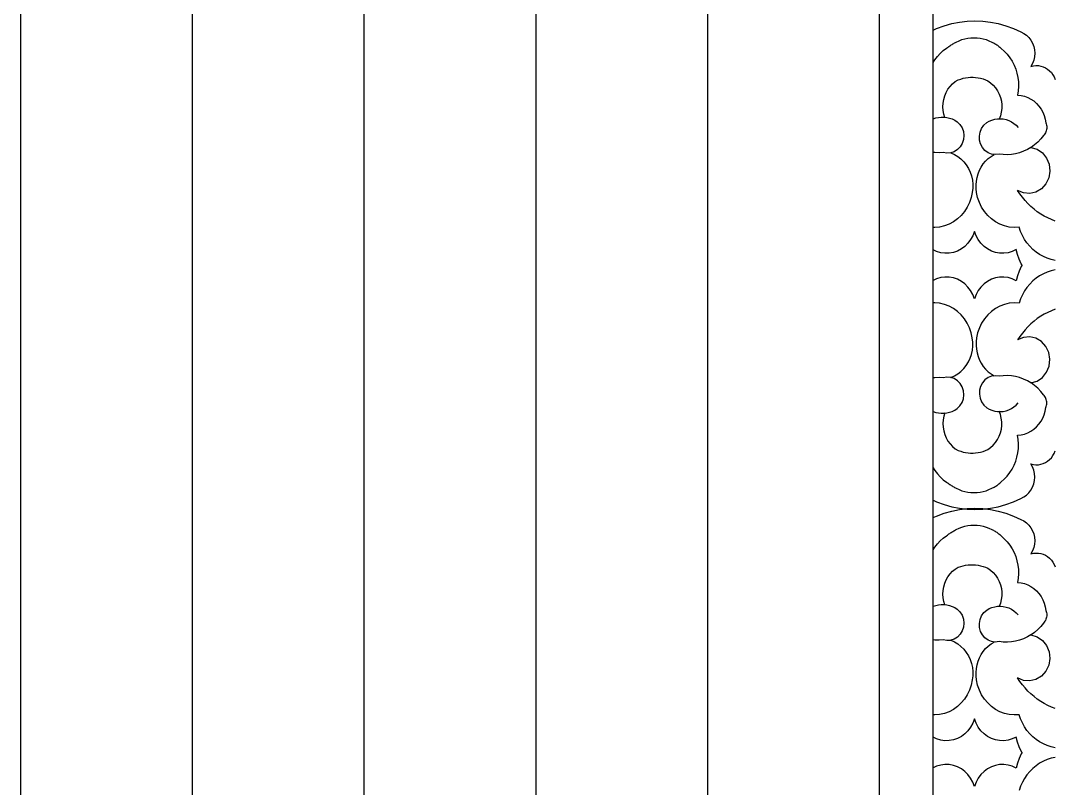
# Model space of a CAD drawing. Extents: x 1188826 to 1909461, y 608442 to 1651179.
# Drawn here: x 1668384 to 1668986, y 1031386 to 1031833 of the extents above; entities that cross this region are included whole.
import ezdxf

# ---------------------------------------------------------------- set-up
doc = ezdxf.new("R2010")
doc.units = 0
doc.header["$LTSCALE"] = 1000
doc.header["$MEASUREMENT"] = 0
doc.layers.add('立面线', color=40, linetype='Continuous')

msp = doc.modelspace()

# ---------------------------------------------------------------- linework, layer by layer
at = {"layer": '立面线'}
for p, q in [((1668914.97, 1028443.42), (1668914.97, 1032543.42)), ((1668883.75, 1028413.42), (1668883.75, 1032513.42)), ((1668783.73, 1028413.42), (1668783.73, 1032413.43)), ((1668683.7, 1028413.42), (1668683.7, 1032313.43)), ((1668583.65, 1028413.42), (1668583.65, 1032213.43)), ((1668483.68, 1028413.42), (1668483.65, 1032113.42)), ((1668383.59, 1028413.42), (1668383.59, 1032013.42)), ((1668383.68, 1028413.42), (1668383.68, 1032013.42)), ((1668921.34, 1031829.62), (1668925.78, 1031830.88)), ((1668925.78, 1031830.88), (1668930.26, 1031831.79)), ((1668930.26, 1031831.79), (1668934.77, 1031832.34)), ((1668934.77, 1031832.34), (1668939.3, 1031832.52)), ((1668939.3, 1031832.52), (1668943.83, 1031832.34)), ((1668943.83, 1031832.34), (1668948.35, 1031831.79)), ((1668948.35, 1031831.79), (1668952.83, 1031830.88)), ((1668952.83, 1031830.88), (1668957.27, 1031829.62)), ((1668914.97, 1031827.08), (1668916.96, 1031827.99)), ((1668916.96, 1031827.99), (1668921.34, 1031829.62)), ((1668957.27, 1031829.62), (1668961.65, 1031827.99)), ((1668961.65, 1031827.99), (1668965.95, 1031826.02)), ((1668965.95, 1031826.06), (1668967.65, 1031825.22)), ((1668967.65, 1031825.22), (1668969.22, 1031824.12)), ((1668969.22, 1031824.12), (1668970.62, 1031822.77)), ((1668924.56, 1031817.88), (1668925.02, 1031818.19)), ((1668925.02, 1031818.19), (1668925.48, 1031818.5)), ((1668925.48, 1031818.5), (1668925.95, 1031818.79)), ((1668925.95, 1031818.79), (1668926.43, 1031819.08)), ((1668926.43, 1031819.08), (1668926.9, 1031819.36)), ((1668926.9, 1031819.36), (1668927.39, 1031819.63)), ((1668927.39, 1031819.63), (1668927.87, 1031819.89)), ((1668927.87, 1031819.89), (1668928.36, 1031820.14)), ((1668928.36, 1031820.14), (1668929.99, 1031820.91)), ((1668929.99, 1031820.91), (1668931.67, 1031821.55)), ((1668931.67, 1031821.55), (1668933.39, 1031822.05)), ((1668933.39, 1031822.05), (1668935.14, 1031822.4)), ((1668935.14, 1031822.4), (1668936.91, 1031822.62)), ((1668936.91, 1031822.62), (1668938.69, 1031822.69)), ((1668938.69, 1031822.69), (1668940.47, 1031822.62)), ((1668940.47, 1031822.62), (1668942.24, 1031822.4)), ((1668942.24, 1031822.4), (1668943.99, 1031822.05)), ((1668943.99, 1031822.05), (1668945.71, 1031821.55)), ((1668945.71, 1031821.55), (1668947.39, 1031820.91)), ((1668947.39, 1031820.91), (1668949.02, 1031820.14)), ((1668949.02, 1031820.14), (1668949.52, 1031819.92)), ((1668949.52, 1031819.92), (1668950.02, 1031819.69)), ((1668950.02, 1031819.69), (1668950.51, 1031819.44)), ((1668950.51, 1031819.44), (1668950.99, 1031819.17)), ((1668950.99, 1031819.17), (1668951.46, 1031818.88)), ((1668951.46, 1031818.88), (1668951.92, 1031818.57)), ((1668951.92, 1031818.57), (1668952.37, 1031818.25)), ((1668952.37, 1031818.25), (1668952.81, 1031817.92)), ((1668952.81, 1031817.92), (1668953.25, 1031817.56)), ((1668970.62, 1031822.77), (1668971.81, 1031821.21)), ((1668971.81, 1031821.21), (1668972.77, 1031819.47)), ((1668972.77, 1031819.47), (1668973.47, 1031817.59)), ((1668917.4, 1031811.79), (1668919.04, 1031813.57)), ((1668919.04, 1031813.57), (1668920.84, 1031815.16)), ((1668920.84, 1031815.16), (1668922.78, 1031816.55)), ((1668922.78, 1031816.55), (1668923.21, 1031816.89)), ((1668923.21, 1031816.89), (1668923.66, 1031817.23)), ((1668923.66, 1031817.23), (1668924.11, 1031817.56)), ((1668924.11, 1031817.56), (1668924.56, 1031817.88)), ((1668953.25, 1031817.56), (1668953.67, 1031817.2)), ((1668953.67, 1031817.2), (1668954.08, 1031816.81)), ((1668954.08, 1031816.81), (1668954.47, 1031816.42)), ((1668954.47, 1031816.42), (1668956.32, 1031814.8)), ((1668956.32, 1031814.8), (1668958.01, 1031813.01)), ((1668958.01, 1031813.01), (1668959.53, 1031811.05)), ((1668973.47, 1031817.59), (1668973.9, 1031815.63)), ((1668973.9, 1031815.63), (1668974.06, 1031813.61)), ((1668974.06, 1031813.61), (1668973.93, 1031811.59)), ((1668914.97, 1031808.27), (1668915.93, 1031809.85)), ((1668915.93, 1031809.85), (1668917.4, 1031811.79)), ((1668959.53, 1031811.05), (1668960.88, 1031808.95)), ((1668960.88, 1031808.95), (1668962.04, 1031806.71)), ((1668962.04, 1031806.71), (1668962.99, 1031804.37)), ((1668972.83, 1031807.74), (1668971.9, 1031805.99)), ((1668971.9, 1031805.99), (1668973.31, 1031806.31)), ((1668973.52, 1031809.62), (1668972.83, 1031807.74)), ((1668973.31, 1031806.31), (1668974.74, 1031806.45)), ((1668973.93, 1031811.59), (1668973.52, 1031809.62)), ((1668974.74, 1031806.45), (1668976.19, 1031806.4)), ((1668976.19, 1031806.4), (1668977.61, 1031806.16)), ((1668977.61, 1031806.16), (1668979, 1031805.73)), ((1668962.99, 1031804.37), (1668963.74, 1031801.94)), ((1668963.74, 1031801.94), (1668964.26, 1031799.44)), ((1668979, 1031805.73), (1668980.33, 1031805.12)), ((1668980.33, 1031805.12), (1668981.58, 1031804.35)), ((1668981.58, 1031804.35), (1668982.73, 1031803.42)), ((1668982.73, 1031803.42), (1668983.77, 1031802.34)), ((1668983.77, 1031802.34), (1668984.68, 1031801.13)), ((1668984.68, 1031801.13), (1668985.45, 1031799.81)), ((1668923.55, 1031792.62), (1668924.8, 1031794.3)), ((1668924.8, 1031794.3), (1668926.24, 1031795.8)), ((1668926.24, 1031795.8), (1668927.84, 1031797.09)), ((1668927.84, 1031797.09), (1668929.58, 1031798.15)), ((1668929.58, 1031798.15), (1668930.97, 1031798.63)), ((1668930.97, 1031798.63), (1668932.39, 1031799.03)), ((1668932.39, 1031799.03), (1668933.83, 1031799.32)), ((1668933.83, 1031799.32), (1668935.28, 1031799.52)), ((1668935.28, 1031799.52), (1668936.74, 1031799.62)), ((1668936.74, 1031799.62), (1668938.21, 1031799.63)), ((1668938.21, 1031799.63), (1668939.67, 1031799.54)), ((1668939.67, 1031799.54), (1668941.12, 1031799.35)), ((1668941.12, 1031799.35), (1668942.56, 1031799.06)), ((1668942.56, 1031799.06), (1668943.98, 1031798.68)), ((1668943.98, 1031798.68), (1668945.38, 1031798.21)), ((1668945.38, 1031798.21), (1668946.74, 1031797.64)), ((1668946.74, 1031797.64), (1668948.42, 1031796.47)), ((1668948.42, 1031796.47), (1668949.96, 1031795.09)), ((1668949.96, 1031795.09), (1668951.32, 1031793.51)), ((1668964.26, 1031799.44), (1668964.57, 1031796.91)), ((1668964.65, 1031794.35), (1668964.51, 1031791.79)), ((1668964.57, 1031796.91), (1668964.65, 1031794.35)), ((1668985.45, 1031799.81), (1668986.06, 1031798.41)), ((1668921.08, 1031786.77), (1668921.67, 1031788.83)), ((1668921.67, 1031788.83), (1668922.5, 1031790.79)), ((1668922.5, 1031790.79), (1668923.55, 1031792.62)), ((1668951.32, 1031793.51), (1668952.48, 1031791.76)), ((1668952.48, 1031791.76), (1668953.44, 1031789.87)), ((1668953.44, 1031789.87), (1668954.16, 1031787.86)), ((1668954.16, 1031787.86), (1668954.65, 1031785.77)), ((1668964.51, 1031791.79), (1668964.14, 1031789.27)), ((1668964.14, 1031789.27), (1668966.15, 1031789.07)), ((1668966.15, 1031789.07), (1668968.12, 1031788.62)), ((1668968.12, 1031788.62), (1668970.04, 1031787.92)), ((1668970.04, 1031787.92), (1668971.86, 1031786.98)), ((1668920.62, 1031782.5), (1668920.73, 1031784.65)), ((1668920.77, 1031780.35), (1668920.62, 1031782.5)), ((1668920.73, 1031784.65), (1668921.08, 1031786.77)), ((1668954.65, 1031785.77), (1668954.89, 1031783.63)), ((1668954.89, 1031783.63), (1668954.89, 1031781.48)), ((1668971.86, 1031786.98), (1668973.56, 1031785.82)), ((1668973.56, 1031785.82), (1668975.13, 1031784.44)), ((1668975.13, 1031784.44), (1668976.54, 1031782.88)), ((1668976.54, 1031782.88), (1668977.77, 1031781.15)), ((1668914.97, 1031775.44), (1668916.44, 1031775.94)), ((1668916.44, 1031775.94), (1668918.04, 1031776.3)), ((1668918.04, 1031776.3), (1668919.66, 1031776.47)), ((1668919.66, 1031776.47), (1668921.29, 1031776.46)), ((1668921.17, 1031778.24), (1668920.77, 1031780.35)), ((1668921.81, 1031776.19), (1668921.17, 1031778.24)), ((1668921.29, 1031776.46), (1668922.91, 1031776.27)), ((1668922.91, 1031776.27), (1668924.5, 1031775.9)), ((1668924.5, 1031775.9), (1668926.05, 1031775.36)), ((1668954.12, 1031777.26), (1668953.38, 1031775.25)), ((1668954.63, 1031779.34), (1668954.12, 1031777.26)), ((1668954.89, 1031781.48), (1668954.63, 1031779.34)), ((1668977.77, 1031781.15), (1668978.8, 1031779.28)), ((1668978.8, 1031779.28), (1668979.61, 1031777.29)), ((1668979.61, 1031777.29), (1668980.21, 1031775.21)), ((1668926.05, 1031775.36), (1668927.54, 1031774.65)), ((1668927.54, 1031774.65), (1668928.96, 1031773.77)), ((1668928.96, 1031773.77), (1668930.56, 1031772.18)), ((1668930.56, 1031772.18), (1668931.78, 1031770.22)), ((1668931.78, 1031770.22), (1668932.55, 1031768.02)), ((1668942.24, 1031767.73), (1668943.12, 1031769.89)), ((1668943.12, 1031769.89), (1668944.44, 1031771.76)), ((1668944.44, 1031771.76), (1668946.12, 1031773.26)), ((1668946.12, 1031773.26), (1668947.6, 1031774.1)), ((1668947.6, 1031774.1), (1668949.17, 1031774.75)), ((1668949.17, 1031774.75), (1668950.79, 1031775.21)), ((1668950.79, 1031775.21), (1668952.44, 1031775.46)), ((1668952.44, 1031775.46), (1668954.12, 1031775.51)), ((1668954.12, 1031775.51), (1668955.79, 1031775.36)), ((1668955.79, 1031775.36), (1668957.43, 1031775)), ((1668957.43, 1031775), (1668959.02, 1031774.45)), ((1668959.02, 1031774.45), (1668960.55, 1031773.7)), ((1668960.55, 1031773.7), (1668961.99, 1031772.77)), ((1668961.99, 1031772.77), (1668963.32, 1031771.67)), ((1668963.32, 1031771.67), (1668964.52, 1031770.42)), ((1668980.21, 1031775.21), (1668980.57, 1031773.06)), ((1668980.57, 1031773.06), (1668980.79, 1031772.44)), ((1668980.79, 1031772.44), (1668980.95, 1031771.79)), ((1668980.95, 1031771.79), (1668981.06, 1031771.13)), ((1668981.07, 1031769.8), (1668980.98, 1031769.14)), ((1668981.06, 1031771.13), (1668981.09, 1031770.47)), ((1668981.09, 1031770.47), (1668981.07, 1031769.8)), ((1668932.55, 1031768.02), (1668932.83, 1031765.69)), ((1668932.83, 1031765.69), (1668932.6, 1031763.35)), ((1668941.84, 1031765.42), (1668942.24, 1031767.73)), ((1668941.95, 1031763.07), (1668941.84, 1031765.42)), ((1668977.63, 1031763.7), (1668975.87, 1031761.9)), ((1668979.23, 1031765.66), (1668977.63, 1031763.7)), ((1668979.66, 1031766.15), (1668979.23, 1031765.66)), ((1668980.03, 1031766.68), (1668979.66, 1031766.15)), ((1668980.35, 1031767.25), (1668980.03, 1031766.68)), ((1668980.62, 1031767.86), (1668980.35, 1031767.25)), ((1668980.83, 1031768.49), (1668980.62, 1031767.86)), ((1668980.98, 1031769.14), (1668980.83, 1031768.49)), ((1668930.7, 1031759.14), (1668929.13, 1031757.51)), ((1668931.87, 1031761.13), (1668930.7, 1031759.14)), ((1668932.6, 1031763.35), (1668931.87, 1031761.13)), ((1668942.56, 1031760.81), (1668941.95, 1031763.07)), ((1668943.63, 1031758.76), (1668942.56, 1031760.81)), ((1668945.12, 1031757.03), (1668943.63, 1031758.76)), ((1668971.87, 1031758.77), (1668969.83, 1031757.57)), ((1668971.95, 1031758.83), (1668971.87, 1031758.77)), ((1668971.87, 1031758.77), (1668975.42, 1031757.73)), ((1668973.97, 1031760.27), (1668971.95, 1031758.83)), ((1668975.87, 1031761.9), (1668973.97, 1031760.27)), ((1668975.42, 1031757.73), (1668978.53, 1031755.61)), ((1668916, 1031755.76), (1668914.97, 1031755.9)), ((1668918.42, 1031755.68), (1668916, 1031755.76)), ((1668920.84, 1031755.82), (1668918.42, 1031755.68)), ((1668922.99, 1031755.44), (1668920.84, 1031755.82)), ((1668925.17, 1031755.61), (1668922.99, 1031755.44)), ((1668925.26, 1031755.62), (1668925.17, 1031755.61)), ((1668927.25, 1031756.31), (1668925.26, 1031755.62)), ((1668925.26, 1031755.62), (1668927.33, 1031754.7)), ((1668929.13, 1031757.51), (1668927.25, 1031756.31)), ((1668927.33, 1031754.7), (1668929.29, 1031753.52)), ((1668929.29, 1031753.52), (1668931.11, 1031752.09)), ((1668931.11, 1031752.09), (1668932.76, 1031750.45)), ((1668946.93, 1031755.72), (1668945.12, 1031757.03)), ((1668945.51, 1031750.8), (1668947.03, 1031752.27)), ((1668948.97, 1031754.9), (1668946.93, 1031755.72)), ((1668947.03, 1031752.27), (1668948.7, 1031753.55)), ((1668948.7, 1031753.55), (1668950.48, 1031754.63)), ((1668951.14, 1031754.6), (1668948.97, 1031754.9)), ((1668953.31, 1031754.85), (1668951.14, 1031754.6)), ((1668955.71, 1031754.57), (1668953.31, 1031754.85)), ((1668958.14, 1031754.51), (1668955.71, 1031754.57)), ((1668960.56, 1031754.68), (1668958.14, 1031754.51)), ((1668962.95, 1031755.07), (1668960.56, 1031754.68)), ((1668965.31, 1031755.69), (1668962.95, 1031755.07)), ((1668967.61, 1031756.53), (1668965.31, 1031755.69)), ((1668969.83, 1031757.57), (1668967.61, 1031756.53)), ((1668978.53, 1031755.61), (1668980.94, 1031752.6)), ((1668980.94, 1031752.6), (1668982.43, 1031748.97)), ((1668932.76, 1031750.45), (1668934.21, 1031748.61)), ((1668934.21, 1031748.61), (1668935.46, 1031746.59)), ((1668935.46, 1031746.59), (1668936.47, 1031744.43)), ((1668941.92, 1031745.46), (1668942.93, 1031747.38)), ((1668942.93, 1031747.38), (1668944.13, 1031749.16)), ((1668944.13, 1031749.16), (1668945.51, 1031750.8)), ((1668982.43, 1031748.97), (1668982.87, 1031745.03)), ((1668936.47, 1031744.43), (1668937.24, 1031742.16)), ((1668937.24, 1031742.16), (1668937.76, 1031739.8)), ((1668937.76, 1031739.8), (1668938.02, 1031737.39)), ((1668940.09, 1031739.16), (1668940.49, 1031741.33)), ((1668940.49, 1031741.33), (1668941.1, 1031743.44)), ((1668941.1, 1031743.44), (1668941.92, 1031745.46)), ((1668982.22, 1031741.12), (1668980.55, 1031737.58)), ((1668982.87, 1031745.03), (1668982.22, 1031741.12)), ((1668938.01, 1031734.97), (1668937.73, 1031732.57)), ((1668938.02, 1031737.39), (1668938.01, 1031734.97)), ((1668939.91, 1031736.97), (1668940.09, 1031739.16)), ((1668939.95, 1031734.76), (1668939.91, 1031736.97)), ((1668940.21, 1031732.57), (1668939.95, 1031734.76)), ((1668965.44, 1031731.72), (1668964.09, 1031733.78)), ((1668967.51, 1031732.3), (1668964.09, 1031733.78)), ((1668977.99, 1031734.72), (1668974.78, 1031732.79)), ((1668980.55, 1031737.58), (1668977.99, 1031734.72)), ((1668937.09, 1031729.57), (1668936.11, 1031726.68)), ((1668937.73, 1031732.57), (1668937.09, 1031729.57)), ((1668940.85, 1031729.57), (1668940.21, 1031732.57)), ((1668941.84, 1031726.68), (1668940.85, 1031729.57)), ((1668966.89, 1031729.75), (1668965.44, 1031731.72)), ((1668968.45, 1031727.86), (1668966.89, 1031729.75)), ((1668971.18, 1031731.96), (1668967.51, 1031732.3)), ((1668970.1, 1031726.08), (1668968.45, 1031727.86)), ((1668974.78, 1031732.79), (1668971.18, 1031731.96)), ((1668934.79, 1031723.96), (1668933.17, 1031721.43)), ((1668936.11, 1031726.68), (1668934.79, 1031723.96)), ((1668943.15, 1031723.96), (1668941.84, 1031726.68)), ((1668944.77, 1031721.43), (1668943.15, 1031723.96)), ((1668971.84, 1031724.39), (1668970.1, 1031726.08)), ((1668973.67, 1031722.82), (1668971.84, 1031724.39)), ((1668975.57, 1031721.36), (1668973.67, 1031722.82)), ((1668929.11, 1031717.12), (1668926.73, 1031715.42)), ((1668931.26, 1031719.14), (1668929.11, 1031717.12)), ((1668933.17, 1031721.43), (1668931.26, 1031719.14)), ((1668946.68, 1031719.14), (1668944.77, 1031721.43)), ((1668948.83, 1031717.12), (1668946.68, 1031719.14)), ((1668951.21, 1031715.42), (1668948.83, 1031717.12)), ((1668977.55, 1031720.01), (1668975.57, 1031721.36)), ((1668979.59, 1031718.79), (1668977.55, 1031720.01)), ((1668981.7, 1031717.69), (1668979.59, 1031718.79)), ((1668983.86, 1031716.73), (1668981.7, 1031717.69)), ((1668986.06, 1031715.89), (1668983.86, 1031716.73)), ((1668915.86, 1031712.14), (1668914.97, 1031712.19)), ((1668918.7, 1031712.4), (1668915.86, 1031712.14)), ((1668921.49, 1031713.04), (1668918.7, 1031712.4)), ((1668924.18, 1031714.05), (1668921.49, 1031713.04)), ((1668926.73, 1031715.42), (1668924.18, 1031714.05)), ((1668938.97, 1031709.85), (1668938.03, 1031707.37)), ((1668939.91, 1031707.37), (1668938.97, 1031709.85)), ((1668953.76, 1031714.05), (1668951.21, 1031715.42)), ((1668956.45, 1031713.04), (1668953.76, 1031714.05)), ((1668959.24, 1031712.4), (1668956.45, 1031713.04)), ((1668962.09, 1031712.14), (1668959.24, 1031712.4)), ((1668964.93, 1031712.28), (1668962.09, 1031712.14)), ((1668965.8, 1031709.83), (1668964.93, 1031712.28)), ((1668966.87, 1031707.49), (1668965.8, 1031709.83)), ((1668936.77, 1031705.07), (1668935.22, 1031702.98)), ((1668938.03, 1031707.37), (1668936.77, 1031705.07)), ((1668941.17, 1031705.07), (1668939.91, 1031707.37)), ((1668942.73, 1031702.98), (1668941.17, 1031705.07)), ((1668968.13, 1031705.25), (1668966.87, 1031707.49)), ((1668969.58, 1031703.16), (1668968.13, 1031705.25)), ((1668916.97, 1031698.18), (1668914.97, 1031699.13)), ((1668919.36, 1031697.46), (1668916.97, 1031698.18)), ((1668921.82, 1031697.13), (1668919.36, 1031697.46)), ((1668926.76, 1031697.63), (1668924.31, 1031697.19)), ((1668929.12, 1031698.46), (1668926.76, 1031697.63)), ((1668931.35, 1031699.64), (1668929.12, 1031698.46)), ((1668933.39, 1031701.16), (1668931.35, 1031699.64)), ((1668935.22, 1031702.98), (1668933.39, 1031701.16)), ((1668944.55, 1031701.16), (1668942.73, 1031702.98)), ((1668946.59, 1031699.64), (1668944.55, 1031701.16)), ((1668948.82, 1031698.46), (1668946.59, 1031699.64)), ((1668951.19, 1031697.63), (1668948.82, 1031698.46)), ((1668953.63, 1031697.19), (1668951.19, 1031697.63)), ((1668958.58, 1031697.46), (1668956.12, 1031697.13)), ((1668960.98, 1031698.18), (1668958.58, 1031697.46)), ((1668963.25, 1031699.25), (1668960.98, 1031698.18)), ((1668963.98, 1031696.4), (1668963.25, 1031699.25)), ((1668971.2, 1031701.21), (1668969.58, 1031703.16)), ((1668972.98, 1031699.43), (1668971.2, 1031701.21)), ((1668974.9, 1031697.84), (1668972.98, 1031699.43)), ((1668976.95, 1031696.44), (1668974.9, 1031697.84)), ((1668924.31, 1031697.19), (1668921.82, 1031697.13)), ((1668956.12, 1031697.13), (1668953.63, 1031697.19)), ((1668964.97, 1031693.63), (1668963.98, 1031696.4)), ((1668966.22, 1031691), (1668964.97, 1031693.63)), ((1668979.11, 1031695.25), (1668976.95, 1031696.44)), ((1668981.36, 1031694.29), (1668979.11, 1031695.25)), ((1668983.69, 1031693.54), (1668981.36, 1031694.29)), ((1668986.06, 1031693.03), (1668983.69, 1031693.54)), ((1668964.97, 1031686.81), (1668963.98, 1031684.04)), ((1668966.22, 1031689.44), (1668964.97, 1031686.81)), ((1668966.68, 1031690.22), (1668966.22, 1031691)), ((1668966.68, 1031690.22), (1668966.22, 1031689.44)), ((1668981.36, 1031686.16), (1668979.11, 1031685.19)), ((1668983.69, 1031686.9), (1668981.36, 1031686.16)), ((1668986.06, 1031687.41), (1668983.69, 1031686.9)), ((1668916.97, 1031682.27), (1668914.97, 1031681.32)), ((1668919.36, 1031682.98), (1668916.97, 1031682.27)), ((1668921.82, 1031683.31), (1668919.36, 1031682.98)), ((1668924.31, 1031683.25), (1668921.82, 1031683.31)), ((1668926.76, 1031682.81), (1668924.31, 1031683.25)), ((1668929.12, 1031681.99), (1668926.76, 1031682.81)), ((1668931.35, 1031680.8), (1668929.12, 1031681.99)), ((1668933.39, 1031679.28), (1668931.35, 1031680.8)), ((1668946.59, 1031680.8), (1668944.55, 1031679.28)), ((1668948.82, 1031681.99), (1668946.59, 1031680.8)), ((1668951.19, 1031682.81), (1668948.82, 1031681.99)), ((1668953.63, 1031683.25), (1668951.19, 1031682.81)), ((1668956.12, 1031683.31), (1668953.63, 1031683.25)), ((1668958.58, 1031682.98), (1668956.12, 1031683.31)), ((1668960.98, 1031682.27), (1668958.58, 1031682.98)), ((1668963.25, 1031681.19), (1668960.98, 1031682.27)), ((1668963.98, 1031684.04), (1668963.25, 1031681.19)), ((1668972.98, 1031681.01), (1668971.2, 1031679.23)), ((1668974.9, 1031682.6), (1668972.98, 1031681.01)), ((1668976.95, 1031684), (1668974.9, 1031682.6)), ((1668979.11, 1031685.19), (1668976.95, 1031684)), ((1668935.22, 1031677.46), (1668933.39, 1031679.28)), ((1668936.77, 1031675.38), (1668935.22, 1031677.46)), ((1668938.03, 1031673.07), (1668936.77, 1031675.38)), ((1668941.17, 1031675.38), (1668939.91, 1031673.07)), ((1668942.73, 1031677.46), (1668941.17, 1031675.38)), ((1668944.55, 1031679.28), (1668942.73, 1031677.46)), ((1668968.13, 1031675.19), (1668966.87, 1031672.96)), ((1668969.58, 1031677.28), (1668968.13, 1031675.19)), ((1668971.2, 1031679.23), (1668969.58, 1031677.28)), ((1668915.86, 1031668.3), (1668914.97, 1031668.25)), ((1668918.7, 1031668.04), (1668915.86, 1031668.3)), ((1668921.49, 1031667.4), (1668918.7, 1031668.04)), ((1668924.18, 1031666.39), (1668921.49, 1031667.4)), ((1668938.97, 1031670.59), (1668938.03, 1031673.07)), ((1668939.91, 1031673.07), (1668938.97, 1031670.59)), ((1668956.45, 1031667.4), (1668953.76, 1031666.39)), ((1668959.24, 1031668.04), (1668956.45, 1031667.4)), ((1668962.09, 1031668.3), (1668959.24, 1031668.04)), ((1668964.93, 1031668.16), (1668962.09, 1031668.3)), ((1668965.8, 1031670.61), (1668964.93, 1031668.16)), ((1668966.87, 1031672.96), (1668965.8, 1031670.61)), ((1668926.73, 1031665.02), (1668924.18, 1031666.39)), ((1668929.11, 1031663.32), (1668926.73, 1031665.02)), ((1668931.26, 1031661.3), (1668929.11, 1031663.32)), ((1668933.17, 1031659.02), (1668931.26, 1031661.3)), ((1668946.68, 1031661.3), (1668944.77, 1031659.02)), ((1668948.83, 1031663.32), (1668946.68, 1031661.3)), ((1668951.21, 1031665.02), (1668948.83, 1031663.32)), ((1668953.76, 1031666.39), (1668951.21, 1031665.02)), ((1668979.59, 1031661.65), (1668977.55, 1031660.43)), ((1668981.7, 1031662.75), (1668979.59, 1031661.65)), ((1668983.86, 1031663.71), (1668981.7, 1031662.75)), ((1668986.06, 1031664.55), (1668983.86, 1031663.71)), ((1668934.79, 1031656.49), (1668933.17, 1031659.02)), ((1668936.11, 1031653.76), (1668934.79, 1031656.49)), ((1668943.15, 1031656.49), (1668941.84, 1031653.76)), ((1668944.77, 1031659.02), (1668943.15, 1031656.49)), ((1668971.84, 1031656.05), (1668970.1, 1031654.36)), ((1668973.67, 1031657.62), (1668971.84, 1031656.05)), ((1668975.57, 1031659.08), (1668973.67, 1031657.62)), ((1668977.55, 1031660.43), (1668975.57, 1031659.08)), ((1668937.09, 1031650.87), (1668936.11, 1031653.76)), ((1668937.73, 1031647.87), (1668937.09, 1031650.87)), ((1668940.85, 1031650.87), (1668940.21, 1031647.87)), ((1668941.84, 1031653.76), (1668940.85, 1031650.87)), ((1668966.89, 1031650.7), (1668965.44, 1031648.72)), ((1668968.45, 1031652.58), (1668966.89, 1031650.7)), ((1668970.1, 1031654.36), (1668968.45, 1031652.58)), ((1668938.01, 1031645.47), (1668937.73, 1031647.87)), ((1668938.02, 1031643.05), (1668938.01, 1031645.47)), ((1668939.95, 1031645.68), (1668939.91, 1031643.48)), ((1668939.91, 1031643.48), (1668940.09, 1031641.28)), ((1668940.21, 1031647.87), (1668939.95, 1031645.68)), ((1668965.44, 1031648.72), (1668964.09, 1031646.66)), ((1668967.51, 1031648.14), (1668964.09, 1031646.66)), ((1668971.18, 1031648.48), (1668967.51, 1031648.14)), ((1668974.78, 1031647.65), (1668971.18, 1031648.48)), ((1668977.99, 1031645.72), (1668974.78, 1031647.65)), ((1668980.55, 1031642.86), (1668977.99, 1031645.72)), ((1668936.47, 1031636.01), (1668937.24, 1031638.28)), ((1668937.24, 1031638.28), (1668937.76, 1031640.64)), ((1668937.76, 1031640.64), (1668938.02, 1031643.05)), ((1668940.09, 1031641.28), (1668940.49, 1031639.11)), ((1668940.49, 1031639.11), (1668941.1, 1031637)), ((1668982.22, 1031639.33), (1668980.55, 1031642.86)), ((1668982.87, 1031635.42), (1668982.22, 1031639.33)), ((1668932.76, 1031629.99), (1668934.21, 1031631.83)), ((1668934.21, 1031631.83), (1668935.46, 1031633.85)), ((1668935.46, 1031633.85), (1668936.47, 1031636.01)), ((1668941.1, 1031637), (1668941.92, 1031634.98)), ((1668941.92, 1031634.98), (1668942.93, 1031633.06)), ((1668942.93, 1031633.06), (1668944.13, 1031631.28)), ((1668944.13, 1031631.28), (1668945.51, 1031629.64)), ((1668980.94, 1031627.84), (1668982.43, 1031631.47)), ((1668982.43, 1031631.47), (1668982.87, 1031635.42)), ((1668925.26, 1031624.82), (1668927.33, 1031625.74)), ((1668927.33, 1031625.74), (1668929.29, 1031626.92)), ((1668929.29, 1031626.92), (1668931.11, 1031628.35)), ((1668931.11, 1031628.35), (1668932.76, 1031629.99)), ((1668945.51, 1031629.64), (1668947.03, 1031628.17)), ((1668948.97, 1031625.54), (1668946.93, 1031624.72)), ((1668947.03, 1031628.17), (1668948.7, 1031626.89)), ((1668948.7, 1031626.89), (1668950.48, 1031625.81)), ((1668951.14, 1031625.84), (1668948.97, 1031625.54)), ((1668953.31, 1031625.59), (1668951.14, 1031625.84)), ((1668955.71, 1031625.87), (1668953.31, 1031625.59)), ((1668958.14, 1031625.93), (1668955.71, 1031625.87)), ((1668960.56, 1031625.76), (1668958.14, 1031625.93)), ((1668962.95, 1031625.37), (1668960.56, 1031625.76)), ((1668965.31, 1031624.75), (1668962.95, 1031625.37)), ((1668978.53, 1031624.83), (1668980.94, 1031627.84)), ((1668916, 1031624.68), (1668914.97, 1031624.54)), ((1668918.42, 1031624.76), (1668916, 1031624.68)), ((1668920.84, 1031624.62), (1668918.42, 1031624.76)), ((1668922.99, 1031625), (1668920.84, 1031624.62)), ((1668925.17, 1031624.83), (1668922.99, 1031625)), ((1668925.26, 1031624.82), (1668925.17, 1031624.83)), ((1668927.25, 1031624.13), (1668925.26, 1031624.82)), ((1668929.13, 1031622.93), (1668927.25, 1031624.13)), ((1668930.7, 1031621.3), (1668929.13, 1031622.93)), ((1668931.87, 1031619.31), (1668930.7, 1031621.3)), ((1668932.6, 1031617.09), (1668931.87, 1031619.31)), ((1668942.56, 1031619.63), (1668941.95, 1031617.37)), ((1668943.63, 1031621.68), (1668942.56, 1031619.63)), ((1668945.12, 1031623.41), (1668943.63, 1031621.68)), ((1668946.93, 1031624.72), (1668945.12, 1031623.41)), ((1668967.61, 1031623.91), (1668965.31, 1031624.75)), ((1668969.83, 1031622.87), (1668967.61, 1031623.91)), ((1668971.87, 1031621.67), (1668969.83, 1031622.87)), ((1668971.87, 1031621.67), (1668975.42, 1031622.72)), ((1668971.95, 1031621.61), (1668971.87, 1031621.67)), ((1668973.97, 1031620.17), (1668971.95, 1031621.61)), ((1668975.87, 1031618.54), (1668973.97, 1031620.17)), ((1668975.42, 1031622.72), (1668978.53, 1031624.83)), ((1668932.55, 1031612.42), (1668932.83, 1031614.75)), ((1668932.83, 1031614.75), (1668932.6, 1031617.09)), ((1668941.95, 1031617.37), (1668941.84, 1031615.02)), ((1668941.84, 1031615.02), (1668942.24, 1031612.71)), ((1668977.63, 1031616.74), (1668975.87, 1031618.54)), ((1668979.23, 1031614.78), (1668977.63, 1031616.74)), ((1668979.66, 1031614.29), (1668979.23, 1031614.78)), ((1668980.03, 1031613.76), (1668979.66, 1031614.29)), ((1668980.35, 1031613.19), (1668980.03, 1031613.76)), ((1668980.62, 1031612.58), (1668980.35, 1031613.19)), ((1668928.96, 1031606.67), (1668930.56, 1031608.26)), ((1668930.56, 1031608.26), (1668931.78, 1031610.22)), ((1668931.78, 1031610.22), (1668932.55, 1031612.42)), ((1668942.24, 1031612.71), (1668943.12, 1031610.55)), ((1668943.12, 1031610.55), (1668944.44, 1031608.68)), ((1668944.44, 1031608.68), (1668946.12, 1031607.18)), ((1668946.12, 1031607.18), (1668947.6, 1031606.34)), ((1668960.55, 1031606.74), (1668961.99, 1031607.67)), ((1668961.99, 1031607.67), (1668963.32, 1031608.77)), ((1668963.32, 1031608.77), (1668964.52, 1031610.02)), ((1668980.21, 1031605.23), (1668980.57, 1031607.38)), ((1668980.57, 1031607.38), (1668980.79, 1031608)), ((1668980.83, 1031611.95), (1668980.62, 1031612.58)), ((1668980.79, 1031608), (1668980.95, 1031608.65)), ((1668980.98, 1031611.3), (1668980.83, 1031611.95)), ((1668980.95, 1031608.65), (1668981.06, 1031609.31)), ((1668981.07, 1031610.64), (1668980.98, 1031611.3)), ((1668981.06, 1031609.31), (1668981.09, 1031609.97)), ((1668981.09, 1031609.97), (1668981.07, 1031610.64)), ((1668914.97, 1031605), (1668916.44, 1031604.5)), ((1668916.44, 1031604.5), (1668918.04, 1031604.15)), ((1668918.04, 1031604.15), (1668919.66, 1031603.97)), ((1668919.66, 1031603.97), (1668921.29, 1031603.98)), ((1668921.17, 1031602.2), (1668920.77, 1031600.09)), ((1668921.81, 1031604.25), (1668921.17, 1031602.2)), ((1668921.29, 1031603.98), (1668922.91, 1031604.17)), ((1668922.91, 1031604.17), (1668924.5, 1031604.54)), ((1668924.5, 1031604.54), (1668926.05, 1031605.08)), ((1668926.05, 1031605.08), (1668927.54, 1031605.79)), ((1668927.54, 1031605.79), (1668928.96, 1031606.67)), ((1668947.6, 1031606.34), (1668949.17, 1031605.69)), ((1668949.17, 1031605.69), (1668950.79, 1031605.24)), ((1668950.79, 1031605.24), (1668952.44, 1031604.98)), ((1668952.44, 1031604.98), (1668954.12, 1031604.93)), ((1668954.12, 1031603.18), (1668953.38, 1031605.19)), ((1668954.12, 1031604.93), (1668955.79, 1031605.08)), ((1668954.63, 1031601.1), (1668954.12, 1031603.18)), ((1668954.89, 1031598.96), (1668954.63, 1031601.1)), ((1668955.79, 1031605.08), (1668957.43, 1031605.44)), ((1668957.43, 1031605.44), (1668959.02, 1031606)), ((1668959.02, 1031606), (1668960.55, 1031606.74)), ((1668977.77, 1031599.29), (1668978.8, 1031601.16)), ((1668978.8, 1031601.16), (1668979.61, 1031603.15)), ((1668979.61, 1031603.15), (1668980.21, 1031605.23)), ((1668920.77, 1031600.09), (1668920.62, 1031597.94)), ((1668920.62, 1031597.94), (1668920.73, 1031595.79)), ((1668920.73, 1031595.79), (1668921.08, 1031593.67)), ((1668954.65, 1031594.67), (1668954.89, 1031596.81)), ((1668954.89, 1031596.81), (1668954.89, 1031598.96)), ((1668973.56, 1031594.62), (1668975.13, 1031596)), ((1668975.13, 1031596), (1668976.54, 1031597.56)), ((1668976.54, 1031597.56), (1668977.77, 1031599.29)), ((1668921.08, 1031593.67), (1668921.67, 1031591.61)), ((1668921.67, 1031591.61), (1668922.5, 1031589.65)), ((1668922.5, 1031589.65), (1668923.55, 1031587.82)), ((1668952.48, 1031588.68), (1668953.44, 1031590.57)), ((1668953.44, 1031590.57), (1668954.16, 1031592.58)), ((1668954.16, 1031592.58), (1668954.65, 1031594.67)), ((1668964.14, 1031591.18), (1668966.15, 1031591.37)), ((1668964.51, 1031588.65), (1668964.14, 1031591.18)), ((1668966.15, 1031591.37), (1668968.12, 1031591.82)), ((1668968.12, 1031591.82), (1668970.04, 1031592.52)), ((1668970.04, 1031592.52), (1668971.86, 1031593.46)), ((1668971.86, 1031593.46), (1668973.56, 1031594.62)), ((1668923.55, 1031587.82), (1668924.8, 1031586.14)), ((1668924.8, 1031586.14), (1668926.24, 1031584.64)), ((1668926.24, 1031584.64), (1668927.84, 1031583.35)), ((1668927.84, 1031583.35), (1668929.58, 1031582.29)), ((1668946.74, 1031582.8), (1668948.42, 1031583.97)), ((1668948.42, 1031583.97), (1668949.96, 1031585.35)), ((1668949.96, 1031585.35), (1668951.32, 1031586.93)), ((1668951.32, 1031586.93), (1668952.48, 1031588.68)), ((1668964.26, 1031581), (1668964.57, 1031583.54)), ((1668964.65, 1031586.09), (1668964.51, 1031588.65)), ((1668964.57, 1031583.54), (1668964.65, 1031586.09)), ((1668929.58, 1031582.29), (1668930.97, 1031581.81)), ((1668930.97, 1031581.81), (1668932.39, 1031581.41)), ((1668932.39, 1031581.41), (1668933.83, 1031581.12)), ((1668933.83, 1031581.12), (1668935.28, 1031580.92)), ((1668935.28, 1031580.92), (1668936.74, 1031580.82)), ((1668936.74, 1031580.82), (1668938.21, 1031580.81)), ((1668938.21, 1031580.81), (1668939.67, 1031580.9)), ((1668939.67, 1031580.9), (1668941.12, 1031581.09)), ((1668941.12, 1031581.09), (1668942.56, 1031581.38)), ((1668942.56, 1031581.38), (1668943.98, 1031581.76)), ((1668943.98, 1031581.76), (1668945.38, 1031582.23)), ((1668945.38, 1031582.23), (1668946.74, 1031582.8)), ((1668962.99, 1031576.07), (1668963.74, 1031578.5)), ((1668963.74, 1031578.5), (1668964.26, 1031581)), ((1668981.58, 1031576.09), (1668982.73, 1031577.03)), ((1668982.73, 1031577.03), (1668983.77, 1031578.1)), ((1668983.77, 1031578.1), (1668984.68, 1031579.31)), ((1668984.68, 1031579.31), (1668985.45, 1031580.63)), ((1668985.45, 1031580.63), (1668986.06, 1031582.03)), ((1668914.97, 1031572.18), (1668915.93, 1031570.6)), ((1668959.53, 1031569.39), (1668960.88, 1031571.5)), ((1668960.88, 1031571.5), (1668962.04, 1031573.73)), ((1668962.04, 1031573.73), (1668962.99, 1031576.07)), ((1668972.83, 1031572.7), (1668971.9, 1031574.45)), ((1668971.9, 1031574.45), (1668973.31, 1031574.13)), ((1668973.52, 1031570.82), (1668972.83, 1031572.7)), ((1668973.31, 1031574.13), (1668974.74, 1031573.99)), ((1668974.74, 1031573.99), (1668976.19, 1031574.04)), ((1668976.19, 1031574.04), (1668977.61, 1031574.28)), ((1668977.61, 1031574.28), (1668979, 1031574.71)), ((1668979, 1031574.71), (1668980.33, 1031575.32)), ((1668980.33, 1031575.32), (1668981.58, 1031576.09)), ((1668915.93, 1031570.6), (1668917.4, 1031568.65)), ((1668917.4, 1031568.65), (1668919.04, 1031566.87)), ((1668919.04, 1031566.87), (1668920.84, 1031565.28)), ((1668920.84, 1031565.28), (1668922.78, 1031563.9)), ((1668954.47, 1031564.02), (1668956.32, 1031565.64)), ((1668956.32, 1031565.64), (1668958.01, 1031567.43)), ((1668958.01, 1031567.43), (1668959.53, 1031569.39)), ((1668973.93, 1031568.85), (1668973.52, 1031570.82)), ((1668973.9, 1031564.81), (1668974.06, 1031566.83)), ((1668974.06, 1031566.83), (1668973.93, 1031568.85)), ((1668922.78, 1031563.9), (1668923.21, 1031563.55)), ((1668923.21, 1031563.55), (1668923.66, 1031563.21)), ((1668923.66, 1031563.21), (1668924.11, 1031562.88)), ((1668924.11, 1031562.88), (1668924.56, 1031562.56)), ((1668924.56, 1031562.56), (1668925.02, 1031562.25)), ((1668925.02, 1031562.25), (1668925.48, 1031561.94)), ((1668925.48, 1031561.94), (1668925.95, 1031561.65)), ((1668925.95, 1031561.65), (1668926.43, 1031561.36)), ((1668926.43, 1031561.36), (1668926.9, 1031561.08)), ((1668926.9, 1031561.08), (1668927.39, 1031560.81)), ((1668927.39, 1031560.81), (1668927.87, 1031560.55)), ((1668927.87, 1031560.55), (1668928.36, 1031560.3)), ((1668928.36, 1031560.3), (1668929.99, 1031559.53)), ((1668929.99, 1031559.53), (1668931.67, 1031558.89)), ((1668931.67, 1031558.89), (1668933.39, 1031558.39)), ((1668943.99, 1031558.39), (1668945.71, 1031558.89)), ((1668945.71, 1031558.89), (1668947.39, 1031559.53)), ((1668947.39, 1031559.53), (1668949.02, 1031560.3)), ((1668949.02, 1031560.3), (1668949.52, 1031560.52)), ((1668949.52, 1031560.52), (1668950.02, 1031560.75)), ((1668950.02, 1031560.75), (1668950.51, 1031561.01)), ((1668950.51, 1031561.01), (1668950.99, 1031561.28)), ((1668950.99, 1031561.28), (1668951.46, 1031561.56)), ((1668951.46, 1031561.56), (1668951.92, 1031561.87)), ((1668951.92, 1031561.87), (1668952.37, 1031562.19)), ((1668952.37, 1031562.19), (1668952.81, 1031562.52)), ((1668952.81, 1031562.52), (1668953.25, 1031562.88)), ((1668953.25, 1031562.88), (1668953.67, 1031563.24)), ((1668953.67, 1031563.24), (1668954.08, 1031563.63)), ((1668954.08, 1031563.63), (1668954.47, 1031564.02)), ((1668970.62, 1031557.67), (1668971.81, 1031559.24)), ((1668971.81, 1031559.24), (1668972.77, 1031560.97)), ((1668972.77, 1031560.97), (1668973.47, 1031562.85)), ((1668973.47, 1031562.85), (1668973.9, 1031564.81)), ((1668914.97, 1031553.36), (1668916.96, 1031552.45)), ((1668933.39, 1031558.39), (1668935.14, 1031558.04)), ((1668935.14, 1031558.04), (1668936.91, 1031557.82)), ((1668936.91, 1031557.82), (1668938.69, 1031557.75)), ((1668938.69, 1031557.75), (1668940.47, 1031557.82)), ((1668940.47, 1031557.82), (1668942.24, 1031558.04)), ((1668942.24, 1031558.04), (1668943.99, 1031558.39)), ((1668961.65, 1031552.45), (1668965.95, 1031554.42)), ((1668965.95, 1031554.38), (1668967.65, 1031555.22)), ((1668967.65, 1031555.22), (1668969.22, 1031556.32)), ((1668969.22, 1031556.32), (1668970.62, 1031557.67)), ((1668916.96, 1031552.45), (1668921.34, 1031550.83)), ((1668921.34, 1031550.83), (1668925.78, 1031549.56)), ((1668921.34, 1031545.75), (1668925.78, 1031547.01)), ((1668925.78, 1031549.56), (1668930.26, 1031548.65)), ((1668925.78, 1031547.01), (1668930.26, 1031547.92)), ((1668930.26, 1031548.65), (1668934.77, 1031548.1)), ((1668930.26, 1031547.92), (1668934.77, 1031548.47)), ((1668934.77, 1031548.47), (1668939.3, 1031548.65)), ((1668934.77, 1031548.1), (1668939.3, 1031547.92)), ((1668939.3, 1031548.65), (1668943.83, 1031548.47)), ((1668939.3, 1031547.92), (1668943.83, 1031548.1)), ((1668943.83, 1031548.1), (1668948.35, 1031548.65)), ((1668943.83, 1031548.47), (1668948.35, 1031547.92)), ((1668948.35, 1031548.65), (1668952.83, 1031549.56)), ((1668948.35, 1031547.92), (1668952.83, 1031547.01)), ((1668952.83, 1031549.56), (1668957.27, 1031550.83)), ((1668952.83, 1031547.01), (1668957.27, 1031545.75)), ((1668957.27, 1031550.83), (1668961.65, 1031552.45)), ((1668914.97, 1031543.21), (1668916.96, 1031544.13)), ((1668916.96, 1031544.13), (1668921.34, 1031545.75)), ((1668957.27, 1031545.75), (1668961.65, 1031544.13)), ((1668961.65, 1031544.13), (1668965.95, 1031542.16)), ((1668965.95, 1031542.2), (1668967.65, 1031541.36)), ((1668967.65, 1031541.36), (1668969.22, 1031540.25)), ((1668925.48, 1031534.63), (1668925.95, 1031534.93)), ((1668925.95, 1031534.93), (1668926.43, 1031535.21)), ((1668926.43, 1031535.21), (1668926.9, 1031535.49)), ((1668926.9, 1031535.49), (1668927.39, 1031535.76)), ((1668927.39, 1031535.76), (1668927.87, 1031536.02)), ((1668927.87, 1031536.02), (1668928.36, 1031536.28)), ((1668928.36, 1031536.28), (1668929.99, 1031537.04)), ((1668929.99, 1031537.04), (1668931.67, 1031537.68)), ((1668931.67, 1031537.68), (1668933.39, 1031538.18)), ((1668933.39, 1031538.18), (1668935.14, 1031538.54)), ((1668935.14, 1031538.54), (1668936.91, 1031538.75)), ((1668936.91, 1031538.75), (1668938.69, 1031538.82)), ((1668938.69, 1031538.82), (1668940.47, 1031538.75)), ((1668940.47, 1031538.75), (1668942.24, 1031538.54)), ((1668942.24, 1031538.54), (1668943.99, 1031538.18)), ((1668943.99, 1031538.18), (1668945.71, 1031537.68)), ((1668945.71, 1031537.68), (1668947.39, 1031537.04)), ((1668947.39, 1031537.04), (1668949.02, 1031536.28)), ((1668949.02, 1031536.28), (1668949.52, 1031536.06)), ((1668949.52, 1031536.06), (1668950.02, 1031535.82)), ((1668950.02, 1031535.82), (1668950.51, 1031535.57)), ((1668950.51, 1031535.57), (1668950.99, 1031535.3)), ((1668950.99, 1031535.3), (1668951.46, 1031535.01)), ((1668951.46, 1031535.01), (1668951.92, 1031534.71)), ((1668969.22, 1031540.25), (1668970.62, 1031538.9)), ((1668970.62, 1031538.9), (1668971.81, 1031537.34)), ((1668971.81, 1031537.34), (1668972.77, 1031535.6)), ((1668972.77, 1031535.6), (1668973.47, 1031533.73)), ((1668917.4, 1031527.92), (1668919.04, 1031529.7)), ((1668919.04, 1031529.7), (1668920.84, 1031531.29)), ((1668920.84, 1031531.29), (1668922.78, 1031532.68)), ((1668922.78, 1031532.68), (1668923.21, 1031533.02)), ((1668923.21, 1031533.02), (1668923.66, 1031533.36)), ((1668923.66, 1031533.36), (1668924.11, 1031533.69)), ((1668924.11, 1031533.69), (1668924.56, 1031534.01)), ((1668924.56, 1031534.01), (1668925.02, 1031534.32)), ((1668925.02, 1031534.32), (1668925.48, 1031534.63)), ((1668951.92, 1031534.71), (1668952.37, 1031534.39)), ((1668952.37, 1031534.39), (1668952.81, 1031534.05)), ((1668952.81, 1031534.05), (1668953.25, 1031533.7)), ((1668953.25, 1031533.7), (1668953.67, 1031533.33)), ((1668953.67, 1031533.33), (1668954.08, 1031532.95)), ((1668954.08, 1031532.95), (1668954.47, 1031532.55)), ((1668954.47, 1031532.55), (1668956.32, 1031530.94)), ((1668956.32, 1031530.94), (1668958.01, 1031529.14)), ((1668958.01, 1031529.14), (1668959.53, 1031527.18)), ((1668973.47, 1031533.73), (1668973.9, 1031531.76)), ((1668973.9, 1031531.76), (1668974.06, 1031529.74)), ((1668974.06, 1031529.74), (1668973.93, 1031527.73)), ((1668914.97, 1031524.4), (1668915.93, 1031525.98)), ((1668915.93, 1031525.98), (1668917.4, 1031527.92)), ((1668959.53, 1031527.18), (1668960.88, 1031525.08)), ((1668960.88, 1031525.08), (1668962.04, 1031522.84)), ((1668962.04, 1031522.84), (1668962.99, 1031520.5)), ((1668972.83, 1031523.87), (1668971.9, 1031522.12)), ((1668973.52, 1031525.75), (1668972.83, 1031523.87)), ((1668973.93, 1031527.73), (1668973.52, 1031525.75)), ((1668962.99, 1031520.5), (1668963.74, 1031518.07)), ((1668963.74, 1031518.07), (1668964.26, 1031515.58)), ((1668971.9, 1031522.12), (1668973.31, 1031522.45)), ((1668973.31, 1031522.45), (1668974.74, 1031522.58)), ((1668974.74, 1031522.58), (1668976.19, 1031522.53)), ((1668976.19, 1031522.53), (1668977.61, 1031522.29)), ((1668977.61, 1031522.29), (1668979, 1031521.86)), ((1668979, 1031521.86), (1668980.33, 1031521.26)), ((1668980.33, 1031521.26), (1668981.58, 1031520.48)), ((1668981.58, 1031520.48), (1668982.73, 1031519.55)), ((1668982.73, 1031519.55), (1668983.77, 1031518.47)), ((1668983.77, 1031518.47), (1668984.68, 1031517.26)), ((1668984.68, 1031517.26), (1668985.45, 1031515.95)), ((1668924.8, 1031510.44), (1668926.24, 1031511.93)), ((1668926.24, 1031511.93), (1668927.84, 1031513.22)), ((1668927.84, 1031513.22), (1668929.58, 1031514.28)), ((1668929.58, 1031514.28), (1668930.97, 1031514.77)), ((1668930.97, 1031514.77), (1668932.39, 1031515.16)), ((1668932.39, 1031515.16), (1668933.83, 1031515.45)), ((1668933.83, 1031515.45), (1668935.28, 1031515.65)), ((1668935.28, 1031515.65), (1668936.74, 1031515.76)), ((1668936.74, 1031515.76), (1668938.21, 1031515.76)), ((1668938.21, 1031515.76), (1668939.67, 1031515.67)), ((1668939.67, 1031515.67), (1668941.12, 1031515.48)), ((1668941.12, 1031515.48), (1668942.56, 1031515.19)), ((1668942.56, 1031515.19), (1668943.98, 1031514.81)), ((1668943.98, 1031514.81), (1668945.38, 1031514.34)), ((1668945.38, 1031514.34), (1668946.74, 1031513.77)), ((1668946.74, 1031513.77), (1668948.42, 1031512.61)), ((1668948.42, 1031512.61), (1668949.96, 1031511.23)), ((1668949.96, 1031511.23), (1668951.32, 1031509.65)), ((1668964.26, 1031515.58), (1668964.57, 1031513.04)), ((1668964.57, 1031513.04), (1668964.65, 1031510.48)), ((1668985.45, 1031515.95), (1668986.06, 1031514.54)), ((1668921.08, 1031502.9), (1668921.67, 1031504.96)), ((1668921.67, 1031504.96), (1668922.5, 1031506.92)), ((1668922.5, 1031506.92), (1668923.55, 1031508.76)), ((1668923.55, 1031508.76), (1668924.8, 1031510.44)), ((1668951.32, 1031509.65), (1668952.48, 1031507.9)), ((1668952.48, 1031507.9), (1668953.44, 1031506)), ((1668953.44, 1031506), (1668954.16, 1031504)), ((1668964.51, 1031507.93), (1668964.14, 1031505.4)), ((1668964.14, 1031505.4), (1668966.15, 1031505.2)), ((1668964.65, 1031510.48), (1668964.51, 1031507.93)), ((1668966.15, 1031505.2), (1668968.12, 1031504.75)), ((1668968.12, 1031504.75), (1668970.04, 1031504.05)), ((1668920.62, 1031498.63), (1668920.73, 1031500.78)), ((1668920.77, 1031496.48), (1668920.62, 1031498.63)), ((1668920.73, 1031500.78), (1668921.08, 1031502.9)), ((1668954.16, 1031504), (1668954.65, 1031501.91)), ((1668954.65, 1031501.91), (1668954.89, 1031499.77)), ((1668954.89, 1031499.77), (1668954.89, 1031497.61)), ((1668970.04, 1031504.05), (1668971.86, 1031503.11)), ((1668971.86, 1031503.11), (1668973.56, 1031501.95)), ((1668973.56, 1031501.95), (1668975.13, 1031500.58)), ((1668975.13, 1031500.58), (1668976.54, 1031499.02)), ((1668976.54, 1031499.02), (1668977.77, 1031497.29)), ((1668918.04, 1031492.43), (1668919.66, 1031492.6)), ((1668919.66, 1031492.6), (1668921.29, 1031492.59)), ((1668921.17, 1031494.37), (1668920.77, 1031496.48)), ((1668921.81, 1031492.33), (1668921.17, 1031494.37)), ((1668921.29, 1031492.59), (1668922.91, 1031492.4)), ((1668954.12, 1031493.39), (1668953.38, 1031491.39)), ((1668954.63, 1031495.47), (1668954.12, 1031493.39)), ((1668954.89, 1031497.61), (1668954.63, 1031495.47)), ((1668977.77, 1031497.29), (1668978.8, 1031495.41)), ((1668978.8, 1031495.41), (1668979.61, 1031493.42)), ((1668979.61, 1031493.42), (1668980.21, 1031491.34)), ((1668914.97, 1031491.58), (1668916.44, 1031492.08)), ((1668916.44, 1031492.08), (1668918.04, 1031492.43)), ((1668922.91, 1031492.4), (1668924.5, 1031492.03)), ((1668924.5, 1031492.03), (1668926.05, 1031491.49)), ((1668926.05, 1031491.49), (1668927.54, 1031490.78)), ((1668927.54, 1031490.78), (1668928.96, 1031489.9)), ((1668928.96, 1031489.9), (1668930.56, 1031488.31)), ((1668930.56, 1031488.31), (1668931.78, 1031486.36)), ((1668943.12, 1031486.02), (1668944.44, 1031487.9)), ((1668944.44, 1031487.9), (1668946.12, 1031489.39)), ((1668946.12, 1031489.39), (1668947.6, 1031490.23)), ((1668947.6, 1031490.23), (1668949.17, 1031490.88)), ((1668949.17, 1031490.88), (1668950.79, 1031491.34)), ((1668950.79, 1031491.34), (1668952.44, 1031491.59)), ((1668952.44, 1031491.59), (1668954.12, 1031491.64)), ((1668954.12, 1031491.64), (1668955.79, 1031491.49)), ((1668955.79, 1031491.49), (1668957.43, 1031491.13)), ((1668957.43, 1031491.13), (1668959.02, 1031490.58)), ((1668959.02, 1031490.58), (1668960.55, 1031489.83)), ((1668960.55, 1031489.83), (1668961.99, 1031488.9)), ((1668961.99, 1031488.9), (1668963.32, 1031487.81)), ((1668963.32, 1031487.81), (1668964.52, 1031486.55)), ((1668980.21, 1031491.34), (1668980.57, 1031489.2)), ((1668980.57, 1031489.2), (1668980.79, 1031488.57)), ((1668980.79, 1031488.57), (1668980.95, 1031487.93)), ((1668980.95, 1031487.93), (1668981.06, 1031487.27)), ((1668981.06, 1031487.27), (1668981.09, 1031486.6)), ((1668981.09, 1031486.6), (1668981.07, 1031485.93)), ((1668931.78, 1031486.36), (1668932.55, 1031484.15)), ((1668932.55, 1031484.15), (1668932.83, 1031481.82)), ((1668932.83, 1031481.82), (1668932.6, 1031479.48)), ((1668941.84, 1031481.55), (1668942.24, 1031483.87)), ((1668941.95, 1031479.2), (1668941.84, 1031481.55)), ((1668942.24, 1031483.87), (1668943.12, 1031486.02)), ((1668979.23, 1031481.79), (1668977.63, 1031479.84)), ((1668979.66, 1031482.28), (1668979.23, 1031481.79)), ((1668980.03, 1031482.82), (1668979.66, 1031482.28)), ((1668980.35, 1031483.39), (1668980.03, 1031482.82)), ((1668980.62, 1031483.99), (1668980.35, 1031483.39)), ((1668980.83, 1031484.62), (1668980.62, 1031483.99)), ((1668980.98, 1031485.27), (1668980.83, 1031484.62)), ((1668981.07, 1031485.93), (1668980.98, 1031485.27)), ((1668930.7, 1031475.28), (1668929.13, 1031473.64)), ((1668931.87, 1031477.26), (1668930.7, 1031475.28)), ((1668932.6, 1031479.48), (1668931.87, 1031477.26)), ((1668942.56, 1031476.94), (1668941.95, 1031479.2)), ((1668943.63, 1031474.89), (1668942.56, 1031476.94)), ((1668945.12, 1031473.17), (1668943.63, 1031474.89)), ((1668971.87, 1031474.9), (1668969.83, 1031473.71)), ((1668971.95, 1031474.96), (1668971.87, 1031474.9)), ((1668971.87, 1031474.9), (1668975.42, 1031473.86)), ((1668973.97, 1031476.4), (1668971.95, 1031474.96)), ((1668975.87, 1031478.03), (1668973.97, 1031476.4)), ((1668977.63, 1031479.84), (1668975.87, 1031478.03)), ((1668916, 1031471.9), (1668914.97, 1031472.03)), ((1668918.42, 1031471.81), (1668916, 1031471.9)), ((1668920.84, 1031471.95), (1668918.42, 1031471.81)), ((1668922.99, 1031471.57), (1668920.84, 1031471.95)), ((1668925.17, 1031471.74), (1668922.99, 1031471.57)), ((1668925.26, 1031471.76), (1668925.17, 1031471.74)), ((1668927.25, 1031472.44), (1668925.26, 1031471.76)), ((1668925.26, 1031471.76), (1668927.33, 1031470.83)), ((1668929.13, 1031473.64), (1668927.25, 1031472.44)), ((1668927.33, 1031470.83), (1668929.29, 1031469.65)), ((1668929.29, 1031469.65), (1668931.11, 1031468.23)), ((1668946.93, 1031471.86), (1668945.12, 1031473.17)), ((1668948.97, 1031471.03), (1668946.93, 1031471.86)), ((1668947.03, 1031468.4), (1668948.7, 1031469.69)), ((1668948.7, 1031469.69), (1668950.48, 1031470.77)), ((1668951.14, 1031470.74), (1668948.97, 1031471.03)), ((1668953.31, 1031470.99), (1668951.14, 1031470.74)), ((1668955.71, 1031470.7), (1668953.31, 1031470.99)), ((1668958.14, 1031470.64), (1668955.71, 1031470.7)), ((1668960.56, 1031470.81), (1668958.14, 1031470.64)), ((1668962.95, 1031471.21), (1668960.56, 1031470.81)), ((1668965.31, 1031471.82), (1668962.95, 1031471.21)), ((1668967.61, 1031472.66), (1668965.31, 1031471.82)), ((1668969.83, 1031473.71), (1668967.61, 1031472.66)), ((1668975.42, 1031473.86), (1668978.53, 1031471.74)), ((1668978.53, 1031471.74), (1668980.94, 1031468.73)), ((1668980.94, 1031468.73), (1668982.43, 1031465.1)), ((1668931.11, 1031468.23), (1668932.76, 1031466.58)), ((1668932.76, 1031466.58), (1668934.21, 1031464.74)), ((1668934.21, 1031464.74), (1668935.46, 1031462.72)), ((1668935.46, 1031462.72), (1668936.47, 1031460.56)), ((1668941.92, 1031461.59), (1668942.93, 1031463.51)), ((1668942.93, 1031463.51), (1668944.13, 1031465.3)), ((1668944.13, 1031465.3), (1668945.51, 1031466.93)), ((1668945.51, 1031466.93), (1668947.03, 1031468.4)), ((1668982.43, 1031465.1), (1668982.87, 1031461.16)), ((1668936.47, 1031460.56), (1668937.24, 1031458.29)), ((1668937.24, 1031458.29), (1668937.76, 1031455.93)), ((1668940.09, 1031455.3), (1668940.49, 1031457.46)), ((1668940.49, 1031457.46), (1668941.1, 1031459.57)), ((1668941.1, 1031459.57), (1668941.92, 1031461.59)), ((1668982.22, 1031457.25), (1668980.55, 1031453.71)), ((1668982.87, 1031461.16), (1668982.22, 1031457.25)), ((1668938.01, 1031451.1), (1668937.73, 1031448.7)), ((1668937.76, 1031455.93), (1668938.02, 1031453.53)), ((1668938.02, 1031453.53), (1668938.01, 1031451.1)), ((1668939.91, 1031453.1), (1668940.09, 1031455.3)), ((1668939.95, 1031450.89), (1668939.91, 1031453.1)), ((1668940.21, 1031448.7), (1668939.95, 1031450.89)), ((1668977.99, 1031450.85), (1668974.78, 1031448.93)), ((1668980.55, 1031453.71), (1668977.99, 1031450.85)), ((1668937.09, 1031445.7), (1668936.11, 1031442.82)), ((1668937.73, 1031448.7), (1668937.09, 1031445.7)), ((1668940.85, 1031445.7), (1668940.21, 1031448.7)), ((1668941.84, 1031442.82), (1668940.85, 1031445.7)), ((1668965.44, 1031447.85), (1668964.09, 1031449.91)), ((1668967.51, 1031448.43), (1668964.09, 1031449.91)), ((1668966.89, 1031445.88), (1668965.44, 1031447.85)), ((1668968.45, 1031443.99), (1668966.89, 1031445.88)), ((1668971.18, 1031448.1), (1668967.51, 1031448.43)), ((1668974.78, 1031448.93), (1668971.18, 1031448.1)), ((1668934.79, 1031440.09), (1668933.17, 1031437.56)), ((1668936.11, 1031442.82), (1668934.79, 1031440.09)), ((1668943.15, 1031440.09), (1668941.84, 1031442.82)), ((1668944.77, 1031437.56), (1668943.15, 1031440.09)), ((1668970.1, 1031442.21), (1668968.45, 1031443.99)), ((1668971.84, 1031440.53), (1668970.1, 1031442.21)), ((1668973.67, 1031438.95), (1668971.84, 1031440.53)), ((1668975.57, 1031437.49), (1668973.67, 1031438.95)), ((1668929.11, 1031433.26), (1668926.73, 1031431.55)), ((1668931.26, 1031435.27), (1668929.11, 1031433.26)), ((1668933.17, 1031437.56), (1668931.26, 1031435.27)), ((1668946.68, 1031435.27), (1668944.77, 1031437.56)), ((1668948.83, 1031433.26), (1668946.68, 1031435.27)), ((1668951.21, 1031431.55), (1668948.83, 1031433.26)), ((1668977.55, 1031436.14), (1668975.57, 1031437.49)), ((1668979.59, 1031434.92), (1668977.55, 1031436.14)), ((1668981.7, 1031433.83), (1668979.59, 1031434.92)), ((1668983.86, 1031432.86), (1668981.7, 1031433.83)), ((1668986.06, 1031432.02), (1668983.86, 1031432.86)), ((1668915.86, 1031428.28), (1668914.97, 1031428.32)), ((1668918.7, 1031428.53), (1668915.86, 1031428.28)), ((1668921.49, 1031429.17), (1668918.7, 1031428.53)), ((1668924.18, 1031430.18), (1668921.49, 1031429.17)), ((1668926.73, 1031431.55), (1668924.18, 1031430.18)), ((1668953.76, 1031430.18), (1668951.21, 1031431.55)), ((1668956.45, 1031429.17), (1668953.76, 1031430.18)), ((1668959.24, 1031428.53), (1668956.45, 1031429.17)), ((1668962.09, 1031428.28), (1668959.24, 1031428.53)), ((1668964.93, 1031428.41), (1668962.09, 1031428.28)), ((1668965.8, 1031425.97), (1668964.93, 1031428.41)), ((1668936.77, 1031421.2), (1668935.22, 1031419.11)), ((1668938.03, 1031423.51), (1668936.77, 1031421.2)), ((1668938.97, 1031425.99), (1668938.03, 1031423.51)), ((1668939.91, 1031423.51), (1668938.97, 1031425.99)), ((1668941.17, 1031421.2), (1668939.91, 1031423.51)), ((1668942.73, 1031419.11), (1668941.17, 1031421.2)), ((1668966.87, 1031423.62), (1668965.8, 1031425.97)), ((1668968.13, 1031421.39), (1668966.87, 1031423.62)), ((1668969.58, 1031419.29), (1668968.13, 1031421.39)), ((1668916.97, 1031414.31), (1668914.97, 1031415.26)), ((1668919.36, 1031413.6), (1668916.97, 1031414.31)), ((1668929.12, 1031414.59), (1668926.76, 1031413.77)), ((1668931.35, 1031415.77), (1668929.12, 1031414.59)), ((1668933.39, 1031417.29), (1668931.35, 1031415.77)), ((1668935.22, 1031419.11), (1668933.39, 1031417.29)), ((1668944.55, 1031417.29), (1668942.73, 1031419.11)), ((1668946.59, 1031415.77), (1668944.55, 1031417.29)), ((1668948.82, 1031414.59), (1668946.59, 1031415.77)), ((1668951.19, 1031413.77), (1668948.82, 1031414.59)), ((1668960.98, 1031414.31), (1668958.58, 1031413.6)), ((1668963.25, 1031415.39), (1668960.98, 1031414.31)), ((1668963.98, 1031412.53), (1668963.25, 1031415.39)), ((1668971.2, 1031417.34), (1668969.58, 1031419.29)), ((1668972.98, 1031415.57), (1668971.2, 1031417.34)), ((1668974.9, 1031413.97), (1668972.98, 1031415.57)), ((1668921.82, 1031413.26), (1668919.36, 1031413.6)), ((1668924.31, 1031413.32), (1668921.82, 1031413.26)), ((1668926.76, 1031413.77), (1668924.31, 1031413.32)), ((1668953.63, 1031413.32), (1668951.19, 1031413.77)), ((1668956.12, 1031413.26), (1668953.63, 1031413.32)), ((1668958.58, 1031413.6), (1668956.12, 1031413.26)), ((1668964.97, 1031409.77), (1668963.98, 1031412.53)), ((1668966.22, 1031407.13), (1668964.97, 1031409.77)), ((1668976.95, 1031412.58), (1668974.9, 1031413.97)), ((1668979.11, 1031411.39), (1668976.95, 1031412.58)), ((1668981.36, 1031410.42), (1668979.11, 1031411.39)), ((1668983.69, 1031409.68), (1668981.36, 1031410.42)), ((1668986.06, 1031409.17), (1668983.69, 1031409.68)), ((1668964.97, 1031402.94), (1668963.98, 1031400.18)), ((1668966.22, 1031405.58), (1668964.97, 1031402.94)), ((1668966.68, 1031406.35), (1668966.22, 1031407.13)), ((1668966.68, 1031406.35), (1668966.22, 1031405.58)), ((1668981.36, 1031402.29), (1668979.11, 1031401.32)), ((1668983.69, 1031403.03), (1668981.36, 1031402.29)), ((1668986.06, 1031403.54), (1668983.69, 1031403.03)), ((1668916.97, 1031398.4), (1668914.97, 1031397.45)), ((1668919.36, 1031399.11), (1668916.97, 1031398.4)), ((1668921.82, 1031399.44), (1668919.36, 1031399.11)), ((1668924.31, 1031399.38), (1668921.82, 1031399.44)), ((1668926.76, 1031398.94), (1668924.31, 1031399.38)), ((1668929.12, 1031398.12), (1668926.76, 1031398.94)), ((1668931.35, 1031396.94), (1668929.12, 1031398.12)), ((1668933.39, 1031395.42), (1668931.35, 1031396.94)), ((1668946.59, 1031396.94), (1668944.55, 1031395.42)), ((1668948.82, 1031398.12), (1668946.59, 1031396.94)), ((1668951.19, 1031398.94), (1668948.82, 1031398.12)), ((1668953.63, 1031399.38), (1668951.19, 1031398.94)), ((1668956.12, 1031399.44), (1668953.63, 1031399.38)), ((1668958.58, 1031399.11), (1668956.12, 1031399.44)), ((1668960.98, 1031398.4), (1668958.58, 1031399.11)), ((1668963.25, 1031397.32), (1668960.98, 1031398.4)), ((1668963.98, 1031400.18), (1668963.25, 1031397.32)), ((1668972.98, 1031397.14), (1668971.2, 1031395.36)), ((1668974.9, 1031398.73), (1668972.98, 1031397.14)), ((1668976.95, 1031400.13), (1668974.9, 1031398.73)), ((1668979.11, 1031401.32), (1668976.95, 1031400.13)), ((1668935.22, 1031393.6), (1668933.39, 1031395.42)), ((1668936.77, 1031391.51), (1668935.22, 1031393.6)), ((1668938.03, 1031389.2), (1668936.77, 1031391.51)), ((1668941.17, 1031391.51), (1668939.91, 1031389.2)), ((1668942.73, 1031393.6), (1668941.17, 1031391.51)), ((1668944.55, 1031395.42), (1668942.73, 1031393.6)), ((1668968.13, 1031391.32), (1668966.87, 1031389.09)), ((1668969.58, 1031393.42), (1668968.13, 1031391.32)), ((1668971.2, 1031395.36), (1668969.58, 1031393.42)), ((1668938.97, 1031386.72), (1668938.03, 1031389.2)), ((1668939.91, 1031389.2), (1668938.97, 1031386.72)), ((1668965.8, 1031386.74), (1668964.93, 1031384.3)), ((1668966.87, 1031389.09), (1668965.8, 1031386.74))]:
    msp.add_line(p, q, dxfattribs=at)

doc.saveas('drawing.dxf')
